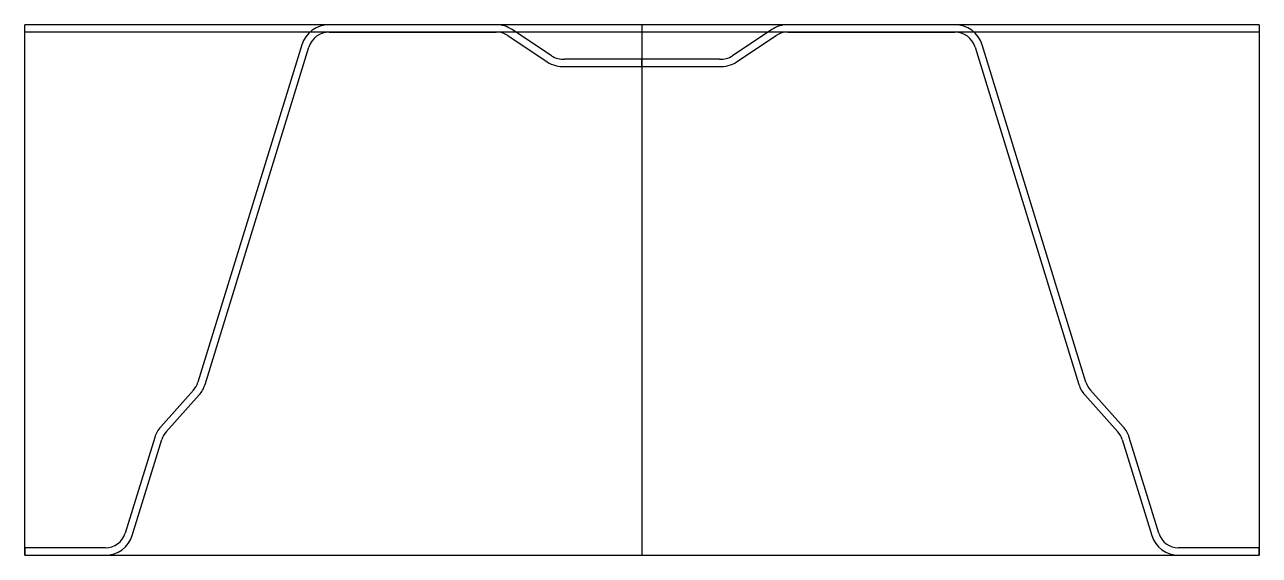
# Model space of a CAD drawing. Extents: x 0 to 250, y 0 to 108.
import ezdxf

# ---------------------------------------------------------------- set-up
doc = ezdxf.new("R2010")
doc.units = 0
doc.layers.get('0').update_dxf_attribs({"linetype": 'CONTINUOUS'})

msp = doc.modelspace()

# ---------------------------------------------------------------- linework, layer by layer
at = {"linetype": 'CONTINUOUS'}
for p, q in [((250.01, 107.5), (0, 107.5)), ((0, 0), (0, 107.5)), ((250.01, 106), (0, 106)), ((95.46, 107.5), (61.67, 107.5)), ((61.67, 106), (95.46, 106)), ((97.85, 105.28), (105.83, 99.96)), ((106.66, 101.21), (98.68, 106.53)), ((125, 107.5), (125, 0)), ((151.32, 106.53), (143.34, 101.21)), ((144.17, 99.96), (152.15, 105.28)), ((188.33, 107.5), (154.54, 107.5)), ((154.54, 106), (188.33, 106)), ((250.01, 107.5), (250.01, 0)), ((56.12, 103.39), (35.09, 35.05)), ((36.52, 34.61), (57.56, 102.95)), ((192.44, 102.95), (213.48, 34.61)), ((214.91, 35.05), (193.88, 103.39)), ((125, 100.52), (109.31, 100.52)), ((125, 99.02), (125, 100.52)), ((140.69, 100.52), (125, 100.52)), ((125, 100.52), (125, 99.02)), ((109.36, 99.02), (125, 99.02)), ((125, 99.02), (140.64, 99.02)), ((34.2, 33.49), (27.54, 26.06)), ((222.46, 26.06), (215.8, 33.49)), ((28.66, 25.05), (35.32, 32.48)), ((214.68, 32.48), (221.34, 25.05)), ((26.32, 23.89), (20.34, 4.46)), ((21.77, 4.02), (27.75, 23.45)), ((222.25, 23.45), (228.23, 4.02)), ((229.66, 4.46), (223.68, 23.89)), ((16.33, 1.5), (0, 1.5)), ((0, 1.5), (0, 0)), ((0, 0), (250.01, 0)), ((0, 0), (16.33, 0)), ((250, 1.5), (233.67, 1.5)), ((233.67, 0), (250, 0)), ((250, 0), (250, 1.5))]:
    msp.add_line(p, q, dxfattribs=at)
for centre, radius, start, end in [((61.67, 101.69), 5.8, 89.9533, 162.9562), ((61.67, 101.69), 4.3, 90.0167, 162.961), ((95.47, 101.7), 5.8, 56.383, 90.0879), ((95.47, 101.7), 4.3, 56.3622, 90.1074), ((154.53, 101.7), 5.8, 89.9121, 123.617), ((154.53, 101.7), 4.3, 89.8926, 123.6378), ((188.33, 101.69), 5.8, 17.0438, 90.0467), ((188.33, 101.69), 4.3, 17.039, 89.9833), ((108.99, 104.71), 4.2, 236.3797, 274.4314), ((141.01, 104.71), 4.2, 265.5686, 303.6203), ((108.98, 104.71), 5.7, 236.3993, 273.7783), ((141.02, 104.71), 5.7, 266.2217, 303.6007), ((31.08, 36.3), 4.2, 317.9488, 342.6405), ((218.92, 36.3), 4.2, 197.3595, 222.0512), ((31.07, 36.28), 5.7, 318.2205, 342.9874), ((218.93, 36.28), 5.7, 197.0126, 221.7795), ((31.87, 22.2), 5.8, 138.2623, 163.0472), ((31.86, 22.17), 4.3, 138.0122, 162.7297), ((218.14, 22.17), 4.3, 17.2703, 41.9878), ((218.13, 22.2), 5.8, 16.9528, 41.7377), ((16.33, 5.7), 4.2, 270.0379, 342.8282), ((16.32, 5.7), 5.7, 270.0683, 342.8583), ((233.68, 5.7), 5.7, 197.1417, 269.9317), ((233.67, 5.7), 4.2, 197.1718, 269.9621)]:
    msp.add_arc(centre, radius, start, end, dxfattribs=at)

doc.saveas('drawing.dxf')
